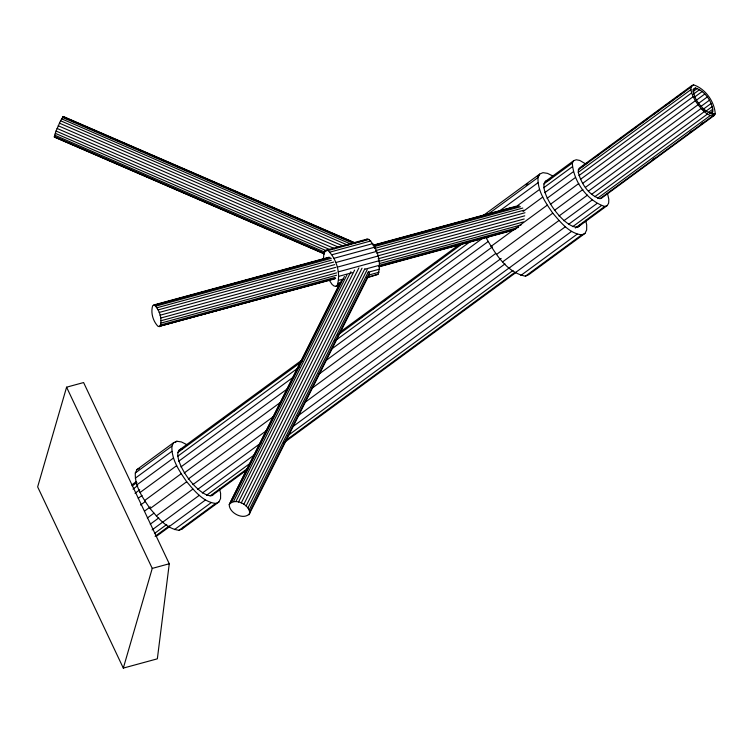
<?xml version="1.0" encoding="UTF-8"?>
<svg xmlns="http://www.w3.org/2000/svg" width="753" height="753" viewBox="0 0 753 753"><rect width="100%" height="100%" fill="white"/><g stroke="black" fill="none" stroke-linecap="round" stroke-linejoin="round"><path stroke-width="1.13" d="M219.528 488.904L220.61 493.347L220.563 498.571L218.869 502.016L182.264 528.879L179.026 530.3C166.404 528.813 157.857 517.584 150.101 508.595C142.844 498.091 134.646 486.306 135.314 472.969L137.008 469.524L173.623 442.66L176.861 441.239L181.417 441.945L186.989 444.712M218.869 502.016L215.631 503.437C203.018 501.959 194.462 490.721 186.706 481.741C179.449 471.237 171.26 459.452 171.919 446.105L173.623 442.66M585.608 220.318L586.691 224.761L586.653 229.994L584.959 233.439L581.711 234.861C569.099 233.374 560.543 222.144 552.787 213.155C545.539 202.651 537.341 190.876 538.009 177.529L539.703 174.084L542.941 172.663L547.506 173.359L553.079 176.127M607.737 194.425L608.819 199.319L608.659 203.112L607.257 205.541L604.706 206.444C587.208 200.712 573.391 181.322 572.327 163.081L573.73 160.653L576.271 159.758L579.782 160.445L585.589 163.89M578.266 172.286L578.379 169.754L579.311 168.135L691.951 85.494L693.654 84.901C705.316 88.722 714.531 101.646 715.237 113.807L714.305 115.425L601.666 198.067L599.972 198.66C588.648 195.272 581.081 183.29 578.266 172.286L690.915 89.645L691.019 87.113L691.951 85.494M713.345 115.19L715.237 113.807L708.846 112.545L710.719 112.912L712.074 112.432L712.818 111.133C712.253 101.41 704.874 91.066 695.546 88.007L694.191 88.487L693.447 89.786C693.513 98.549 700.017 106.145 706.578 111.35M229.232 504.529C229.044 513.179 244.057 520.737 249.732 513.405C249.93 504.755 234.917 497.206 229.232 504.529L340.083 283.062M169.265 563.762L157.349 658.828L123.313 668.099L37.65 486.89L66.584 387.183L83.602 382.552L169.265 563.762L152.247 568.402L123.313 668.099M159.25 326.717L160.097 326.181C162.375 319.225 159.777 310.34 154.61 305.247L152.718 305.586C150.449 312.542 153.038 321.427 158.205 326.52L334.793 278.874M329.127 280.031L332.111 284.465L334.05 286.008L335.791 286.338L337.193 285.443C340.987 273.838 336.676 259.041 328.054 250.551L326.313 250.212L324.901 251.116L323.912 253.177L323.423 259.211M367.558 277.688L378.044 274.308C381.837 262.712 377.517 247.906 368.895 239.416L367.163 239.087L326.313 250.212M324.496 254.015L54.32 136.999L56.051 131.022L60.551 120.772L63.308 116.508L355.03 242.852M182.264 528.879L183.111 527.156M230.032 503.136L341.937 279.561M231.472 502.129L344.432 276.464M233.468 501.602L346.945 274.883M235.868 501.564L350.917 271.701M238.513 502.044L354.616 270.073M241.224 502.985L358.899 267.87M243.812 504.341L362.024 268.172M246.109 506.007L364.847 268.793M247.963 507.88L367.219 269.612M249.224 509.819L368.49 271.551M249.836 511.711L369.619 272.388M248.932 514.807L369.516 274.092M539.703 174.084L483.379 215.405L485.007 214.69M174.978 442.623L176.861 441.239M526.046 185.059L527.928 183.685M537.313 176.795L539.186 175.421M135.314 472.969L171.919 446.105M488.255 214.031L538.009 177.529M135.276 478.202L171.882 451.339M499.484 210.991L537.962 182.763M131.7 484.951L136.444 481.478M179.12 450.162L302.433 359.689M340.384 331.857L459.895 244.17M545.266 181.529L573.73 160.653M222.455 419.336L224.356 417.943M233.835 410.987L235.736 409.594M259.446 392.191L261.347 390.798M359.049 319.121L361.892 317.032M372.33 309.379L374.222 307.986M383.71 301.031L385.611 299.638M409.321 282.234L411.223 280.85M434.933 263.446L436.834 262.053M547.817 180.635L549.709 179.242M132.189 485.986L136.933 482.513M177.727 452.591L301.981 361.421M338.031 334.972L462.295 243.812M543.864 183.958L572.327 163.081M136.895 484.857L173.501 458.003M516.116 206.642L539.59 189.417M132.98 489.083L137.724 485.61M177.557 456.384L298.979 367.304M335.019 340.855L470.663 241.336M543.704 187.751L572.158 166.874M135.013 493.29L139.757 489.808M178.649 461.278L294.367 376.378M331.367 349.232L482.184 238.588M544.786 192.655L573.249 171.778M581.005 167.543L587.632 162.676M595.209 157.123L598.993 154.346M606.57 148.783L611.295 145.32M617.921 140.453L623.606 136.284M629.282 132.123L635.909 127.257M640.643 123.784L648.22 118.23M653.896 114.061L660.522 109.204M665.257 105.731L672.824 100.177M676.608 97.401L684.185 91.838M690.812 86.981L693.654 84.901M578.379 169.754L691.019 87.113M140.067 492.5L176.673 465.646M489.252 236.32L486.438 238.381C495.342 253.742 506.731 272.426 525.396 276.182L528.634 274.76L584.959 233.439M523.043 211.527L542.753 197.06M692.704 90.096L695.546 88.007M138.223 498.26L142.016 495.483M180.908 466.945L288.098 388.313M326.04 360.471L488.236 241.468M547.055 198.321L575.508 177.444M692.685 91.847L697.419 88.383M578.991 175.553L691.64 92.911L690.915 89.645M693.061 94.436L699.688 89.569M580.497 179.327L693.146 96.695L691.64 92.911M144.567 500.594L181.172 473.741M490.937 246.476L547.262 205.155M694.605 97.062L702.182 91.508M140.557 505.018L145.301 501.536M184.184 473.006L280.944 402.017M318.886 374.185L492.471 246.833M550.33 204.383L578.793 183.497M582.69 183.365L695.33 100.723L693.146 96.695M696.224 100.3L704.742 94.05M698.68 103.283L707.199 97.033M585.41 187.384L698.05 104.742C701.947 109.392 706.248 115.011 712.611 116.018L714.305 115.425L701.118 108.47L588.479 191.111M144.632 511.042L150.327 506.873M188.269 479.03L273.64 416.4M311.582 388.557L495.596 253.554M554.415 210.407L582.869 189.53M150.101 508.595L186.706 481.741M496.472 254.476L552.787 213.155M700.855 106.493L709.373 100.243M702.605 109.722L711.124 103.472M147.334 518.026L153.979 513.151M192.862 484.621L266.854 430.339M304.796 402.507L501.15 258.448M559.008 215.998L587.462 195.121M591.679 194.293L704.319 111.651M705.702 111.359L712.329 106.502M156.276 515.956L192.89 489.102M502.656 261.837L558.971 220.516M708.178 112.583L712.903 109.11M594.804 196.712L707.444 114.07M709.975 113.223L712.818 111.133M150.242 524.192L158.779 517.923M197.672 489.394L261.225 442.764M298.216 415.628L504.999 263.917M563.818 220.77L592.272 199.893M597.628 198.199L710.267 115.557M652.766 159.636L654.658 158.252M689.682 132.556L691.574 131.163M701.043 124.217L702.935 122.833M599.972 198.66L712.611 116.018M152.078 529.905L163.467 521.556M202.35 493.017L254.523 454.746M292.465 426.904L509.687 267.541M568.496 224.394L596.95 203.517M162.686 522.177L199.3 495.314M509.056 268.059L565.381 226.738M154.421 533.529L166.752 524.483M206.595 495.258L250.231 463.246M288.173 435.403L512.981 270.468M572.741 226.634L601.195 205.748M155.09 536.305L169.321 525.867M210.106 495.945L248.048 468.112M285.989 440.27L514.6 272.558M575.301 228.018L604.706 206.444M168.888 526.827L205.494 499.973M515.259 272.708L571.583 231.387M156.69 536.108L169.02 527.062M211.706 495.747L247.746 469.298M283.796 442.849L516.191 272.351M577.852 227.114L607.257 205.541M174.461 529.604L211.066 502.74M520.831 275.476L577.156 234.164M179.026 530.3L215.631 503.437M525.396 276.182L581.711 234.861M365.751 239.981L367.163 239.087M137.008 469.524L139.437 468.46M54.32 136.999L323.734 253.46M324.901 251.116L328.308 250.184M355.538 242.758L364.612 240.292M328.054 250.551L368.895 239.416M329.983 252.095L370.834 240.96M331.998 254.74L372.848 243.605M153.565 305.04L329.117 257.197M373.281 245.158L515.984 206.256M153.857 305.276L327.131 258.044M374.702 245.073L511.739 207.724M154.61 305.247L330.153 257.394M373.187 245.666L519.288 205.842M155.767 306.17L331.32 258.326M374.354 246.589L520.455 206.764M333.946 258.307L374.787 247.172M156.982 307.761L331.386 260.218M374.429 248.49L522.789 208.044M158.149 309.897L333.692 262.053M375.596 250.627L523.956 210.191M335.697 262.562L376.538 251.427M159.194 312.448L334.737 264.604M376.641 253.177L525.01 212.741M160.05 315.234L335.603 267.381M377.507 255.964L524.737 215.829M337.128 267.193L377.968 256.058M160.662 318.058L335.076 270.515M378.119 258.787L524.21 218.963M338.144 271.908L378.994 260.773M160.982 320.74L336.535 272.887M378.439 261.47L523.401 221.956M160.991 323.084L336.544 275.24M379.578 263.503L521.151 224.921M160.69 324.948L335.104 277.405M338.681 276.37L352.291 272.661M364.772 269.263L518.582 227.397M160.474 325.898L169.538 323.432M171.797 322.811L177.463 321.267M179.732 320.656L183.13 319.724M185.389 319.112L194.453 316.637M198.98 315.403L202.378 314.481M204.647 313.86L227.293 307.685M229.561 307.073L240.885 303.986M243.153 303.365L252.208 300.899M254.476 300.278L265.8 297.19M268.068 296.578L277.132 294.103M279.391 293.491L290.714 290.404M292.983 289.783L302.047 287.317M304.306 286.695L309.972 285.152M312.241 284.54L315.639 283.608M317.898 282.996L326.962 280.521M329.221 279.909L332.619 278.977M380.19 266.016L384.717 264.774M386.986 264.162L409.632 257.987M411.9 257.366L423.224 254.279M425.492 253.667L434.556 251.191M436.815 250.58L448.148 247.492M450.407 246.871L459.471 244.405M461.73 243.784L467.397 242.24M469.665 241.628L473.063 240.696M475.322 240.085L492.311 235.454M494.58 234.832L503.635 232.366M160.097 326.181L335.64 278.337M378.684 266.6L515.72 229.251M378.966 266.835L511.475 230.71M338.699 280.285L343.236 279.052M368.198 272.247L379.54 269.15M338.191 283.382L340.46 282.761M368.819 275.033L379.032 272.247M337.193 285.443L339.471 284.832M366.692 277.405L378.044 274.308M335.791 286.338L339.189 285.415M63.007 116.602L354.719 242.946M64.391 117.581L68.692 119.445M70.848 120.376L74.076 121.779M81.616 125.045L83.762 125.977M86.99 127.37L91.301 129.243M93.457 130.175L96.685 131.568M104.215 134.834L106.371 135.766M109.599 137.168L113.901 139.032M116.056 139.964L119.285 141.357M126.824 144.623L128.97 145.555M132.208 146.957L136.509 148.821M138.665 149.753L141.893 151.146M149.423 154.412L151.579 155.344M154.807 156.746L159.118 158.61M161.264 159.542L164.493 160.944M172.032 164.201L174.188 165.133M177.416 166.535L181.718 168.399M183.873 169.331L187.102 170.733M194.641 173.99L196.787 174.922M200.016 176.324L204.327 178.188M206.482 179.12L209.711 180.522M217.241 183.788L226.926 187.977M229.081 188.909L232.31 190.311M234.465 191.243L236.621 192.175M239.849 193.577L249.535 197.766M251.69 198.698L254.919 200.1M257.074 201.032L259.22 201.964M262.449 203.366L272.144 207.564M274.29 208.496L277.518 209.889M279.674 210.821L281.829 211.753M285.058 213.155L294.743 217.353M296.898 218.285L300.127 219.678M302.282 220.61L304.438 221.542M307.666 222.944L317.352 227.142M319.507 228.074L322.736 229.467M330.266 232.733L339.961 236.931M342.107 237.863L345.335 239.266M62.414 117.383L353.053 243.266M61.577 118.814L351.133 244.217M60.551 120.772L347.961 245.252M59.402 123.144L343.584 246.222M58.226 125.76L339.17 247.445M57.077 128.443L334.793 248.725M56.051 131.022L329.466 249.431M55.214 133.3L326.473 250.777M54.621 135.126L324.807 252.142M54.32 136.397L324.496 253.413M695.33 100.723L698.05 104.742M66.584 387.183L152.247 568.402M63.308 116.508L63.308 117.12M580.158 224.742A28.021 9.949 53.7 0 1 554.707 210.191A28.021 9.949 53.7 0 1 547.149 180.541M213.005 494.787A28.021 9.949 53.7 0 1 186.499 475.783A28.021 9.949 53.7 0 1 182.028 448.995"/></g></svg>
